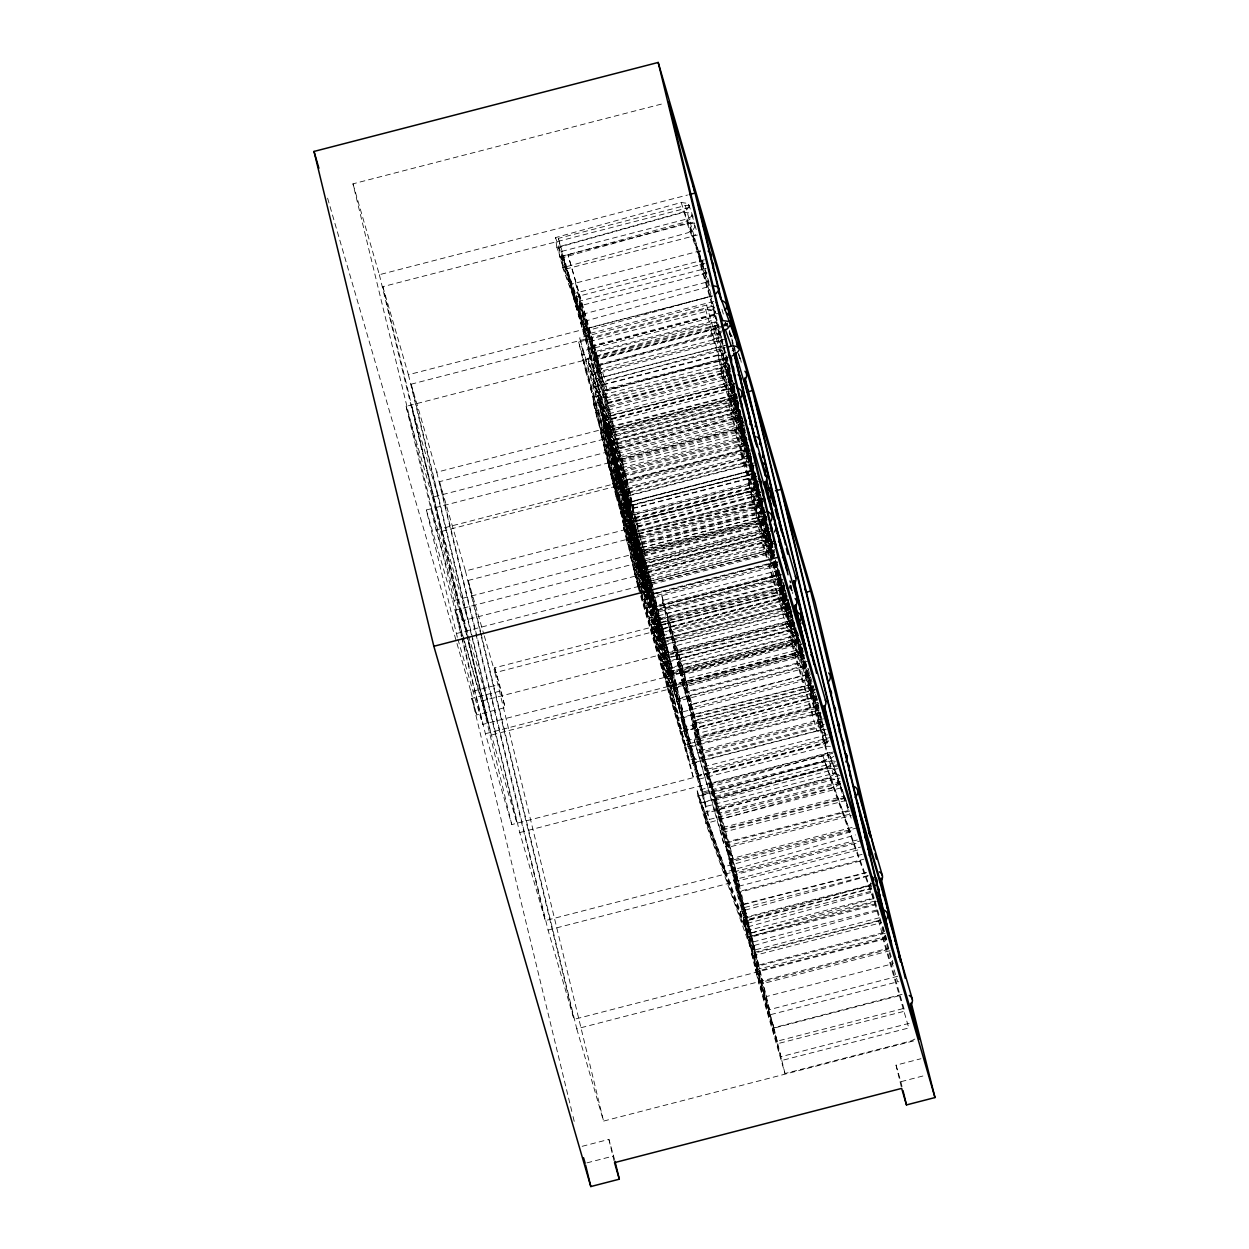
<?xml version="1.0" encoding="UTF-8"?>
<svg xmlns="http://www.w3.org/2000/svg" width="1249" height="1249" viewBox="0 0 1249 1249"><rect width="100%" height="100%" fill="white"/><g stroke="black" fill="none" stroke-linecap="round" stroke-linejoin="round"><path stroke-width="0.75" stroke-dasharray="5 3.75" d="M715.474 311.719L712.742 316.481L709.12 318.308L582.846 350.953L579.677 337.886L706.559 305.084L710.54 305.193L713.772 306.989A8.509 6.901 -16.2 0 1 714.818 308.378M788.416 601.394L785.683 606.14L782.061 607.966M810.367 673.914L807.635 678.675L804.013 680.502M814.738 691.962L811.991 696.723L808.384 698.534M697.926 796.128L697.176 790.695L822.794 755.598L829.289 755.302L830.304 756.41L829.352 758.049L822.935 761.187L697.926 796.128L725.216 872.13L855.487 834.925M724.81 324.209L725.747 322.585M762.296 498.96L760.001 501.989L756.379 503.815M774.489 549.357L772.21 552.386L768.588 554.213M777.659 562.425L775.364 565.454L771.757 567.28M780.812 575.492L778.533 578.521L774.911 580.348M787.026 596.85L784.731 599.879L781.125 601.706M692.805 215.546L687.824 218.762L561.55 251.424L558.381 238.356L685.264 205.554L689.261 205.663M722.734 339.15L717.753 342.382M730.446 336.855L731.805 335.45M726.996 356.777L722.031 360.009M734.974 348.518L731.914 351.016M736.754 394.684L731.773 397.916M737.691 400.945L732.726 404.176M739.361 409.75L734.396 412.982L608.107 445.628L581.8 355.059L578.63 341.992L705.513 309.19L709.494 309.299L712.726 311.095A8.509 6.901 -16.2 0 1 714.428 315.825L713.054 319.182L708.074 322.398L581.8 355.059M748.791 446.783L743.826 450.015L617.537 482.66L614.383 469.593L741.25 436.791L747.011 437.603M749.962 453.512L744.982 456.744M754.334 471.56L749.353 474.776M757.113 481.13L752.132 484.362M765.418 517.383L760.454 520.614M768.213 526.969L763.233 530.201M769.29 533.354L764.326 536.586M783.982 589.028L779.001 592.26M802.654 651.135L797.689 654.367M805.824 664.203L800.843 667.434M817.627 704.811L812.662 708.042L686.388 740.688L683.219 727.621L810.086 694.819L815.847 695.646M833.895 756.238L828.93 759.47L702.641 792.116L673.164 688.48L800.047 655.678L804.028 655.787M840.53 783.607L835.55 786.839L709.276 819.485L686.388 740.688M871.896 883.402L866.712 886.275L741.703 921.216L702.765 812.834L701.438 803.107L827.057 767.994L833.707 768.869A8.509 4.965 -19.8 0 1 834.722 772.366L832.974 775.036L827.79 777.893L702.765 812.834M750.899 456.712L747.433 458.492M695.709 234.578L692.102 236.404M703.343 263.039L699.737 264.866M705.466 272.485L701.844 274.312M727.293 323.788L723.671 325.614M721.219 336.855L717.597 338.682L586.062 372.686L582.908 359.618L715.037 325.458L719.034 325.567M728.854 365.317L725.247 367.144L593.697 401.148L590.543 388.08L724.701 353.748M726.293 363.037L592.651 397.525L595.82 410.593L727.355 376.573L730.962 374.762M731.914 381.023L728.292 382.85L596.757 416.854L593.603 403.786L725.731 369.626L731.492 370.453M733.272 386.644L729.666 388.47M738.94 410.062L735.333 411.889M740.782 420.741L737.175 422.568L610.902 455.214L607.732 442.146L734.599 409.344L740.36 410.156M743.014 426.861L739.392 428.688L607.857 462.692L604.703 449.624L736.832 415.464L740.829 415.574M742.281 428.782L738.659 430.608M745.434 441.849L741.828 443.676M746.886 442.833L743.264 444.66L611.729 478.664L608.56 465.596L740.704 431.436L744.685 431.545M751.149 460.459L747.527 462.286L615.991 496.29L612.837 483.222L744.966 449.062L748.963 449.172M754.802 476.275L751.195 478.102M758.783 488.921L755.177 490.748L623.626 524.752L620.472 511.684L756.441 476.728M760.891 498.367L757.284 500.193M761.843 504.627L758.221 506.454L626.686 540.458L623.532 527.406L755.661 493.23L759.657 493.355M762.78 511.575L759.173 513.401M768.869 533.666L765.262 535.493L633.727 569.497L630.558 556.429L762.686 522.269L766.683 522.379M770.711 544.345L767.105 546.172M772.944 550.466L769.322 552.292L637.786 586.296L634.633 573.229L766.761 539.068L770.758 539.178M774.989 561.972L771.367 563.799M784.044 585.516L780.422 587.342L654.148 619.988L648.871 597.475L777.05 564.345M793.162 618.942L789.555 620.769M797.97 633.821L794.364 635.647L662.813 669.651L659.659 656.584L791.788 622.424L818.111 712.992L820.14 712.836M797.034 634.914L793.412 636.74M799.251 641.034L795.644 642.86L664.109 676.864L640.472 595.523M802.155 650.276L798.548 652.087L672.259 684.749L669.105 671.681L798.611 638.036M802.045 650.62L798.423 652.446L666.888 686.45L663.719 673.383L795.863 639.223L799.844 639.332M806.23 667.075L802.607 668.886L676.333 701.548M814.161 696.77L810.554 698.597L684.265 731.243L681.111 718.191L807.978 685.373L813.739 686.201M824.293 724.389L820.671 726.215M828.477 740.844L824.855 742.671L698.581 775.317L672.259 684.749M828.352 741.188L824.746 743.014L693.195 777.019L666.888 686.45M836.003 771.944L832.38 773.771M888.57 948.475L884.963 950.286L758.674 982.947L755.52 969.88L884.417 936.906M914.893 1039.043L911.27 1040.87L784.997 1073.515L758.674 982.947M720.579 333.858L592.369 367.222L589.216 354.154L718.113 321.196M712.336 340.04L715.958 338.214L718.69 333.452A8.509 6.901 -16.2 0 0 716.988 328.721L713.772 326.926L709.775 326.816L752.585 474.386A8.212 6.651 -16.2 0 1 754.661 474.214M719.986 368.502L723.593 366.675L726.325 361.913A8.509 6.901 -16.2 0 0 724.623 357.183L721.407 355.387L717.41 355.278L739.252 430.452L745.013 431.264M730.322 371.765L602.127 405.129L596.85 382.616L723.717 349.814M722.094 377.947L725.716 376.121L728.448 371.359A8.509 6.901 -16.2 0 0 726.746 366.628L723.514 364.833L719.518 364.724L742.421 443.52L748.182 444.332M731.274 378.025L603.064 411.405L599.91 398.337L728.807 365.364M723.046 384.208L726.653 382.381L729.385 377.62A8.509 6.901 -16.2 0 0 727.683 372.889L724.467 371.094L720.47 370.984L746.793 461.568L752.554 462.38M738.3 407.065L610.105 440.429L606.936 427.361L735.848 394.403M737.363 408.158L609.153 441.522L605.999 428.469M730.072 413.247L733.694 411.421L736.426 406.659A8.509 6.901 -16.2 0 0 734.724 401.928L731.492 400.133L727.511 400.023L753.818 490.592L757.815 490.716L761.031 492.496M742.374 423.864L614.165 457.228L611.011 444.16M734.131 430.046L737.753 428.22L740.485 423.458A8.509 6.901 -16.2 0 0 738.784 418.727L735.567 416.932L731.571 416.823L757.878 507.391L763.639 508.218M746.231 439.835L618.036 473.199L614.867 460.132L741.75 427.33L758.908 486.392M738.003 446.018L741.625 444.191L744.357 439.429A8.509 6.901 -16.2 0 0 742.655 434.699L739.424 432.903L735.442 432.794L761.749 523.362L765.746 523.472M750.508 457.462L622.299 490.826L619.145 477.758L748.042 444.8M742.265 463.644L745.887 461.818L748.619 457.056A8.509 6.901 -16.2 0 0 746.918 452.325L743.701 450.53L739.705 450.421L766.027 540.989L771.773 541.816M758.143 485.923L622.58 521.13L648.637 612.994L780.172 578.99M749.915 492.106L753.522 490.279L756.254 485.518A8.509 6.901 -16.2 0 0 754.568 480.787L751.336 478.992L747.339 478.882L769.181 554.056L774.942 554.868M760.251 495.369L632.056 528.733L626.779 506.235L755.676 473.262M752.023 501.552L755.645 499.725L758.377 494.963A8.509 6.901 -16.2 0 0 756.675 490.233L753.444 488.437L749.447 488.328L772.35 567.124L776.347 567.233L779.563 569.029M761.203 501.63L632.993 535.009L629.839 521.941L758.736 488.968M752.975 507.812L756.582 505.986L759.314 501.239A8.509 6.901 -16.2 0 0 757.612 496.493L754.396 494.713L750.399 494.588L769.712 561.035M765.403 512.418L637.209 545.782L610.902 455.214M768.229 530.669L640.034 564.033L636.865 550.981L765.778 518.007M760.001 536.851L763.623 535.025L766.355 530.263A8.509 6.901 -16.2 0 0 764.653 525.532L761.422 523.737L757.44 523.628L768.151 560.536M772.304 547.468L644.094 580.832L640.94 567.78L769.837 534.806M764.06 553.65L767.682 551.824L770.414 547.062A8.509 6.901 -16.2 0 0 768.713 542.331L765.496 540.536L761.5 540.427L767.401 560.723M778.455 574.93L780.375 574.212M778.314 577.897L780.235 577.179M779.282 598.38L782.904 596.569L785.184 593.54L652.618 627.56L685.373 744.669L819.438 710.01M786.464 596.304L653.008 631.042L643.36 595.679M788.306 599.614L654.835 634.351L651.681 621.284L783.81 587.124M785.48 603.97L787.401 603.251M789.243 605.89L655.787 640.612M786.308 627.42L789.93 625.593L792.662 620.847A8.509 6.901 -16.2 0 0 790.96 616.1L787.744 614.321L783.748 614.196L768.697 562.393M791.569 626.061L793.49 625.343M789.103 637.006L792.709 635.179L795.441 630.417A8.509 6.901 -16.2 0 0 793.755 625.687L790.523 623.891L786.527 623.782L812.849 714.35L816.83 714.475L820.062 716.255A8.509 6.901 -16.2 0 1 821.764 721.001L820.39 724.342L815.41 727.574M790.383 644.219L794.005 642.392L796.737 637.646A8.509 6.901 -16.2 0 0 795.035 632.9L791.804 631.12L787.807 630.995L767.932 562.581M793.162 653.805L796.784 651.978L799.516 647.216A8.509 6.901 -16.2 0 0 797.814 642.486L794.598 640.69L790.601 640.581L816.908 731.149L820.905 731.274L824.121 733.054A8.509 6.901 -16.2 0 1 825.823 737.8L824.449 741.141L819.485 744.373M800.156 653.071L802.077 652.353M805.246 665.42L677.036 698.784L670.713 672.649L799.61 639.691M815.566 696.458L682.11 731.196L652.618 627.56M875.783 903.73L747.589 937.109L744.42 924.041L871.287 891.24L897.609 981.808L899.639 981.652M882.809 932.769L754.615 966.148L751.445 953.081L880.358 920.107M897.719 976.265L769.525 1009.629L743.467 917.765L870.35 884.963L893.207 963.65L766.355 996.577L743.467 917.765M902.09 994.313L773.896 1027.677L744.42 924.041M909.131 1023.337L780.922 1056.716L754.615 966.148M877.048 910.974L750.103 946.617L705.857 823.466L704.53 813.739L830.148 778.627L836.799 779.517A8.509 4.965 -19.8 0 1 837.814 782.998L836.065 785.668L830.882 788.525L705.857 823.466M873.957 898.499L746.996 934.096L699.94 803.076L699.018 796.362L824.637 761.266L831.178 761.328L832.24 762.749L831.334 764.685L824.964 768.135L699.94 803.076M556.835 247.333L555.508 237.607L681.111 202.51L687.777 203.384A8.509 4.965 -19.8 0 1 688.777 206.866L687.028 209.535L681.86 212.392L556.835 247.333L586.811 330.798L711.821 295.857M723.608 330.532L598.599 365.473L559.661 257.091L558.334 247.364L683.952 212.252L690.603 213.142A8.509 4.965 -19.8 0 1 691.431 214.125L694.787 223.446M559.661 257.091L684.686 222.15L689.87 219.293L691.618 216.623A8.509 4.965 -19.8 0 0 691.774 215.312M562.753 267.723L561.426 257.997L687.044 222.9L693.695 223.774A8.509 4.965 -19.8 0 1 694.709 227.256L692.945 229.925L687.777 232.782L562.753 267.723L606.998 390.89L732.008 355.949M586.811 330.798L585.484 321.055L711.087 285.959M598.599 365.473L597.256 355.746L717.254 322.211M606.998 390.89L605.656 381.164L723.764 348.143M725.216 872.13L724.467 866.681L853.832 830.991M746.996 934.096L746.075 927.383L871.693 892.286L824.637 761.266M750.103 946.617L748.76 936.891L876.345 901.497M462.614 635.928L352.967 183.837L664.874 103.199M352.967 183.837L379.353 274.702L687.512 195.031M801.811 654.788L491.403 735.052L382.834 286.661L690.994 206.991M726.293 325.286L592.135 359.618L562.659 255.983L694.787 221.822M565.813 269.05L697.348 235.031M700.564 250.768L570.293 284.444L573.463 297.512L704.998 263.508M726.231 352.718L598.458 385.754L572.401 293.89L704.53 259.73M734.553 384.067L611.354 415.917L582.471 314.248L579.302 301.181L706.185 268.379M575.57 306.957L707.106 272.938M582.471 314.248L708.745 281.603M558.381 238.356L584.704 328.924L711.571 296.122L685.264 205.554M382.834 286.661L408.423 374.716L712.804 296.013M713.819 301.399L588.154 333.889L615.117 431.467L737.628 399.789M857.22 839.968L545.313 920.607L519.74 832.552L411.171 384.177L715.552 305.474M561.55 251.424L587.857 341.992L714.147 309.346M562.659 255.983L588.966 346.551L717.379 313.358M623.048 464.238L590.402 347.019L717.269 314.217M591.323 346.957L720.127 313.655M770.571 541.129L462.427 620.8L436.026 529.951L406.097 406.347L727.027 323.366M593.572 360.087L719.846 327.425M756.16 476.322L628.388 509.358L618.895 470.155L588.31 361.96L720.454 327.8M721.438 332.64L596.429 364.973L599.598 378.025L725.872 345.38M726.84 338.682L595.289 372.686L572.401 293.89M591.48 375.028L723.015 341.008M724.717 345.427L592.588 379.587L595.742 392.654L727.293 358.65M579.302 301.181L604.922 389.376L728.073 357.526M727.855 359.088L598.958 392.061L638.02 526.048L608.544 422.396L611.698 435.464M730.603 370.766L608.091 402.428L604.922 389.376M608.185 402.849L730.103 371.328M600.223 408.048L730.493 374.372M652.15 590.683L602.33 417.494L734.474 383.334M734.162 383.786L604.75 417.244L607.92 430.312L736.723 397.01M611.948 418.399L733.225 387.049M734.927 387.112L603.392 421.116L598.864 402.428L657.427 606.218M760.532 494.37L632.759 527.406L603.283 423.77L735.411 389.594M411.171 384.177L436.744 472.216L735.505 394.981M605.5 430.562L737.035 396.558M762.327 502.426L630.105 536.461L603.798 445.893L600.628 432.825L732.757 398.665L736.754 398.774M578.63 341.992L604.953 432.56L731.82 399.758L737.581 400.57M743.311 423.005L733.116 387.893L598.443 422.708L601.612 435.776L735.661 401.116M606.436 436.822L737.987 402.818M590.402 347.019L616.022 435.198L739.158 403.365M885.916 938.717L574.009 1019.371L548.061 930.068L439.492 481.677L738.253 404.426M603.798 445.893L739.908 411.202M740.532 412.404L615.523 444.738L625.015 483.925M582.908 359.618L609.215 450.186L741.344 416.026M741.687 416.588L619.192 448.266L616.022 435.198M406.097 406.347L432.497 497.196L742.515 417.041M588.31 361.96L614.633 452.528L741.5 419.726L715.193 329.158L719.19 329.268M745.559 424.988L618.692 457.79L592.369 367.222M457.353 637.287L426.346 509.982L742.015 428.36L774.099 559.38M745.559 432.56L617.787 465.596L614.633 452.528M618.895 470.155L745.778 437.353M621.846 470.857L748.729 438.056M436.026 529.951L749.806 448.813M753.6 449.218L622.064 483.222L579.677 337.886M442.068 531.262L749.4 451.763M595.82 410.593L618.708 489.389L750.243 455.385M751.227 456.588L626.217 488.905L629.387 501.973L753.772 469.811M593.603 403.786L619.91 494.37L750.181 460.678M755.489 462.614L625.218 496.29L602.33 417.494M752.023 464.003L621.752 497.68L647.763 589.419M784.247 587.764L655.444 621.065L625.858 517.008L622.689 503.94L754.833 469.78M623.969 488.031L614.477 448.828L588.154 358.26L629.48 502.379L753.272 470.389M754.615 473.418L623.079 507.437L619.91 494.37M596.757 416.854L623.173 507.843L755.973 473.512M758.002 481.13L629.59 514.338L632.759 527.406M628.887 515.665L755.754 482.863M625.858 517.008L757.721 483.113M606.936 427.361L633.243 517.945L758.252 485.627M601.612 435.776L626.342 520.911L758.533 486.735M758.455 489.015L627.544 522.863L646.81 591.37M600.628 432.825L626.936 523.393L759.08 489.233M439.492 481.677L465.44 570.98L760.438 494.713M762.686 498.351L636.412 531.012L633.243 517.945M625.749 534.197L761.859 498.819M630.698 535.93L764.763 501.271M480.553 631.526L468.188 580.442L761.312 504.658M604.703 449.624L631.01 540.192L763.139 506.032M764.091 507.391L634.679 540.848L637.849 553.916L662.579 639.051L789.509 606.233M599.91 398.337L641.877 542.004L763.779 510.498M658.364 630.089L661.533 643.157L629.73 532.98L632.884 546.047L764.435 512.043M764.872 515.65L640.487 547.811L637.318 534.744M645.53 592.369L633.789 549.779L765.934 515.618M766.199 518.382L641.19 550.715L644.343 563.767L770.633 531.122M607.857 462.692L634.18 553.26L765.715 519.256M426.346 509.982L452.747 600.831L768.4 519.225M637.849 553.916L766.652 520.614M608.56 465.596L634.882 556.164L767.011 522.004M622.939 476.806L645.046 555.071L766.371 523.706M765.106 511.325A8.212 6.651 -16.2 0 0 763.045 511.497L628.372 546.313L631.541 559.38L765.59 524.721M636.959 562.846L768.494 528.842M461.787 636.35L455.448 610.137L771.101 528.514M643.5 588.045L637.661 565.75L769.79 531.59M611.729 478.664L638.036 569.232L769.571 535.228M603.283 423.77L645.452 568.342L770.461 536.008M612.837 483.222L639.145 573.791L771.273 539.63M770.133 540.583L643.86 573.229L640.69 560.177L769.603 527.203M617.537 482.66L644.64 576.476L773.037 543.284M640.831 578.818L772.366 544.814M648.621 581.409L775.488 548.592M643.282 588.982L641.924 583.377L772.194 549.701M456.275 633.586L771.944 551.964M775.879 561.722L649.012 594.524L652.181 607.592L779.938 574.556M778.065 561.816L651.775 594.462L654.944 607.529L781.218 574.883M643.735 590.839L645.093 596.444L776.628 562.44M777.612 565.766L645.468 599.926L622.58 521.13M812.662 687.231L695.053 717.629L665.483 613.587L662.313 600.519L779.86 570.122M650.979 606.92L779.891 573.947M652.275 607.998L781.312 574.634M652.04 610.542L781.39 577.1M779.829 578.162L649.574 611.838L652.727 624.906L784.263 590.902M783.029 579.708L656.147 612.51L659.316 625.577L785.59 592.932M665.483 613.587L784.216 582.877M649.839 617.974L784.013 583.642M790.945 587.42L667.169 619.426L670.323 632.494L787.932 602.096M784.45 590.355L656.037 623.548L659.207 636.615L788.853 603.095M500.318 691.025L471.794 698.394L476.603 714.943L505.127 707.574L494.682 667.793L781.843 593.54L792.272 633.321L795.832 632.4M626.686 540.458L653.102 631.448L787.776 596.632M484.269 635.803L494.994 672.696L786.23 597.397M817.564 702.484L698.831 733.194L669.355 629.558L786.901 599.161M790.383 606.671L660.112 640.347L663.266 653.414L792.928 619.894M790.055 608.747L663.172 641.549L666.341 654.617L792.615 621.971M327.597 198.169L470.982 691.712L499.491 684.343L505.127 707.574M786.651 610.09L790.211 609.169M631.541 559.38L656.271 644.515L790.336 609.855M792.147 611.651L657.474 646.467L685.373 744.669M641.814 595.195L656.865 647.013L791.039 612.681M823.513 718.799L702.89 749.993L673.414 646.357L791.039 615.851M464.597 641.658L481.833 700.986L793.74 620.347M792.381 623.126L663.968 656.318L667.138 669.386L798.673 635.382M660.627 659.534L794.692 624.875M641.221 595.336L660.034 660.065L796.159 625.374M796.331 628.091L666.919 661.564L670.073 674.616L798.876 641.315M676.583 659.41L795.316 628.715M641.065 595.383L660.94 663.812L795.098 629.48M827.384 734.771L706.762 765.965L677.286 662.313L796.69 631.448M645.14 594.446L668.246 673.945L798.517 640.269M457.883 639.145L482.676 724.436L798.33 642.829L787.838 599.473M804.278 655.897L687.434 686.107L661.377 594.243L684.265 673.039L799.938 643.141M680.44 675.381L804.84 643.219M857.657 827.744L733.272 859.905L681.548 679.956L802.826 648.59M485.377 733.741L801.031 652.119L827.431 742.983L511.762 824.59L485.377 733.741L462.239 638.223M673.882 685.717L802.779 652.759M802.951 653.008L671.4 687.012L645.093 596.444M662.313 600.519L688.636 691.087L806.183 660.705M684.717 693.008L809.102 660.846M808.649 673.945L691.79 704.155L688.636 691.087M691.899 704.577L808.181 674.507M810.46 677.052L689.183 708.417L692.352 721.485L816.752 689.323M654.835 634.351L677.739 713.148L809.274 679.144M678.941 718.128L813.099 683.796M862.107 854.363L739.595 886.025L691.306 717.847L812.584 686.497M669.355 629.558L695.662 720.127L813.208 689.729M870.428 885.697L747.23 917.547L695.412 737.191L692.243 724.123L815.394 692.289M682.204 731.602L816.877 696.786M694.46 730.915L820.749 698.269M695.412 737.191L821.686 704.545M673.414 646.357L699.737 736.926L817.283 706.528M850.023 810.976L723.749 843.637L694.257 739.986L817.408 708.152M659.659 656.584L685.966 747.167L818.111 712.992M662.735 645.109L691.649 746.699L821.03 713.101M697.426 753.053L823.7 720.408M677.286 662.313L703.593 752.897L823.013 722.016M662.813 669.651L689.136 760.219L825.074 724.904M823.622 726.465L694.819 759.767L691.649 746.699M646.482 593.978L695.412 762.249L822.295 729.447L826.276 729.557M663.719 673.383L690.041 763.966L822.17 729.791L826.167 729.916M831.35 737.16L706.95 769.322L703.796 756.254M827.275 739.642L707.871 770.524L717.363 809.711L839.859 778.049M698.456 775.66L668.98 672.024L699.487 779.048L826.354 746.246L830.351 746.356M519.74 832.552L831.647 751.914M711.024 783.591L835.425 751.43M832.708 753.366L711.43 784.715L714.6 797.783L838.985 765.621M681.111 718.191L702.953 793.365L829.82 760.547L835.581 761.375M834.816 762.811L713.538 794.161L736.426 872.957L862.716 840.312M839.203 764.326L714.194 796.659L691.306 717.847M837.626 768.603L714.49 800.437L717.644 813.505L843.934 780.844M838.75 774.442L832.989 773.615L706.107 806.417L683.219 727.621M716.707 807.229L842.981 774.583M839.843 783.342L718.565 814.691L721.719 827.759L844.23 796.081M841.248 787.822L719.33 819.344L747.23 917.547M875.393 900.951L750.992 933.112L721.516 829.477L844.667 797.627M694.257 739.986L720.579 830.569L845.589 798.236M722.5 832.412L849.429 799.594M724.685 842.529L850.959 809.883M879.452 917.75L755.067 949.911L725.591 846.276L848.727 814.426M681.548 679.956L730.103 846.838L851.381 815.472M728.745 859.328L855.034 826.682M885.213 933.222L758.924 965.883L729.447 862.232L854.457 829.914M732.617 875.299L858.89 842.653M890.069 950.708L763.201 983.509L736.879 892.926L733.725 879.874L860.592 847.056M548.061 930.068L859.968 849.414M692.243 724.123L740.798 891.005L863.949 859.171M736.879 892.926L863.168 860.28M866.478 872.395L743.967 904.073L740.798 891.005M744.061 904.495L865.979 872.973M868.227 875.518L741.36 908.335L744.529 921.387L870.803 888.742M721.516 829.477L747.839 920.045L870.975 888.211M746.637 930.833L872.91 898.187M725.591 846.276L751.898 936.844L875.049 905.01M876.798 909.975L749.259 942.948L777.159 1041.166L905.962 1007.865M729.447 862.232L755.77 952.815L880.779 920.482M752.429 956.016L881.232 922.714M733.725 879.874L760.032 970.442L885.041 938.124M481.006 633.415L576.757 1028.817L888.664 948.178M770.727 1014.61L897.609 981.808M747.589 937.109L773.99 1028.099L901.528 995.125M751.445 953.081L777.768 1043.649L906.665 1010.675M755.52 969.88L781.827 1060.448L910.74 1027.474M576.757 1028.817L603.564 1121.087L915.47 1040.433M582.159 1146.317L608.888 1139.4L614.555 1159.525M901.232 1086.599L896.033 1065.163L920.981 1058.715M586.952 1162.866L613.696 1155.949M896.033 1065.163L900.841 1081.712L925.79 1075.248M867.946 876.08L740.36 911.473L741.703 921.216M717.878 313.593L715.849 313.749L689.526 223.181L695.287 223.993M721.032 326.645L719.002 326.816L697.161 251.642L701.157 251.752M726.809 363.194L724.779 363.365L747.105 440.163M736.098 417.385L741.844 418.196M754.63 477.352L752.601 477.524L774.411 552.589L642.314 586.858L615.991 496.29M758.502 481.365L756.472 481.536L730.15 390.953L735.911 391.78M762.952 499.741L634.039 532.714L637.209 545.782M773.553 543.502L771.523 543.674L748.619 464.878L754.38 465.69M775.754 564.673L777.784 564.517M784.95 590.59L782.92 590.746L774.302 561.082M789.009 607.389L786.979 607.545L773.537 561.269M798.002 638.707L795.972 638.879L822.295 729.447M744.841 445.284L748.682 445.425M703.265 261.197L699.284 261.088L722.172 339.884M731.087 375.356L727.09 375.246L748.932 450.421M733.194 384.801L729.213 384.692L752.101 463.488M753.569 471.263L749.572 471.138L792.6 619.114M758.705 487.079L754.708 486.969L774.458 555.087M794.848 623.626L790.851 623.516L773.115 562.472M799.11 641.252L795.113 641.143L768.806 550.575L774.567 551.387M725.216 347.597L719.455 346.785L750.836 454.761M762.358 500.99L756.597 500.178L773.756 559.24M766.433 517.789L760.672 516.977L773.006 559.427M770.29 533.76L764.529 532.948L772.585 560.629M782.202 579.848L776.441 579.036L798.283 654.211L804.044 655.022M729.057 332.983L730.524 334.061A8.509 6.901 -16.2 0 1 732.148 337.074M789.571 587.936L791.023 589.028M783.935 587.077L780.703 585.281L776.722 585.172L770.243 562.877M785.762 590.387L782.545 588.591L778.549 588.482L801.452 667.278L805.433 667.388L808.665 669.183M786.714 596.647L783.498 594.867L779.501 594.743L805.808 685.326L809.805 685.436L813.037 687.231M688.589 204.368L693.195 217.17M694.522 224.758L696.567 230.44M681.111 202.51L707.184 275.092M683.952 212.252L709.042 282.118M687.044 222.9L710.181 287.317M830.304 756.41L847.868 805.308M831.943 761.937L849.648 811.194M834.535 769.852L849.086 810.367M837.626 780.5L852.193 821.061M822.794 755.598L850.085 831.584M830.148 778.627L874.378 901.794M555.508 237.607L585.484 321.055M558.334 247.364L597.256 355.746M561.426 257.997L605.656 381.164M697.176 790.695L724.467 866.681M699.018 796.362L746.075 927.383M704.53 813.739L748.76 936.891M738.424 353.842L740.064 359.462M727.215 322.867L728.838 328.487M729.385 330.361L735.38 350.969M729.432 331.656L732.695 342.897M733.241 344.771L734.88 350.391M731.976 341.929L734.662 351.156M721.969 309.299L723.577 314.826M725.169 322.461L726.231 326.114M714.35 314.092L730.446 369.47M716.083 321.352L730.556 371.187M718.628 331.719L735.427 390.094M726.262 360.18L738.502 402.287M725.825 359.259L738.346 402.35M728.37 369.626L738.721 405.222M715.037 325.458L743.405 422.74M790.82 585.828L792.959 593.213M729.322 375.902L746.48 434.964M722.671 353.92L744.513 429.094L612.385 463.254L586.062 372.686M790.055 586.015L792.209 593.4M747.636 442.037L615.538 476.322L592.651 397.525M725.731 369.626L752.007 460.069M706.559 305.084L732.866 395.652L736.863 395.777A8.321 6.76 -16.2 0 1 735.489 399.212A8.197 6.651 -16.2 0 1 730.415 402.475M740.423 421.725L753.818 467.875M732.757 398.665L760.376 493.074M746.012 444.956L762.093 500.334M736.832 415.464L766.792 518.085M753.647 473.418L761.625 500.88M705.513 309.19L731.82 399.758M734.599 409.344L766.824 520.411M740.704 431.436L768.276 525.954M756.956 489.405L773.053 544.845M744.966 449.062L772.803 544.502M741.25 436.791L772.709 544.751M759.251 499.506L774.271 551.184M783.373 582.565L785.527 589.934M783.295 583.174L791.804 612.463M797.393 631.791L801.155 644.734M801.905 647.247L803.513 652.743M808.134 668.746L818.345 703.874M870.366 882.856L871.427 886.509M883.121 926.789L886.852 939.607M776.488 561.894L806.698 665.92L674.569 700.08L651.681 621.284M795.379 628.7L821.686 719.268M755.661 493.23L811.069 683.968M770.352 545.345L796.659 635.913M799.454 645.499L825.761 736.067M774.63 561.238L798.33 642.829M777.862 574.118L800.75 652.915M762.686 522.269L772.35 555.493M774.489 562.877L789.009 612.837M878.328 920.279L904.635 1010.847M766.761 539.068L772.663 559.365M773.193 561.223L793.068 629.637M795.863 639.223L822.17 729.791M882.387 937.078L908.71 1027.646M800.047 655.678L826.354 746.246M807.978 685.373L829.82 760.547M757.784 512.855L771.741 560.91M772.272 562.753L782.514 597.99A8.212 6.651 -16.2 0 1 786.589 598.084M792.272 633.321L781.843 593.54M810.086 694.819L832.989 773.615M597.397 358.26L567.92 254.624L594.227 345.192L603.72 384.395L577.663 292.531L600.55 371.328M627.326 481.864L597.849 378.228M630.48 494.932L607.592 416.136L610.761 429.203M589.216 354.154L633.649 508L624.157 468.797L593.572 360.602M652.478 586.187L597.912 396.167L653.071 588.185M602.018 415.495L660.69 619.707L652.602 591.854M582.846 350.953L631.604 519.553L628.434 506.485M652.072 590.012L632.806 521.504M652.681 592.526L664.468 635.257L634.992 531.621M607.732 442.146L668.527 652.056L609.949 448.266L613.118 461.334M650.432 590.231L642.923 564.392L646.076 577.46M650.963 592.073L672.399 668.028L613.821 464.238L643.297 567.873M614.383 469.593L644.406 572.432L653.898 611.635M676.661 685.654L618.099 481.864M679.831 698.722L627.841 519.771L631.01 532.839M622.689 503.94L683 711.789L673.508 672.587L647.185 582.018L650.354 595.086M647.341 593.213L655.444 621.065M646.545 591.979L635.819 555.071L638.988 568.139M647.076 593.837L694.397 758.861M632.884 546.047L646.295 592.182M646.826 594.04L659.207 636.615M633.789 549.779L646.123 592.229M645.78 592.182L639.878 571.87L643.048 584.938M646.326 594.024L669.37 675.506L645.733 594.165M646.076 594.227L663.266 653.414M637.661 565.75L645.187 592.323M645.655 595.43L667.138 669.386M641.924 583.377L644.609 592.604M623.532 527.406L642.829 593.837M630.558 556.429L641.283 593.353M633.727 569.497L640.69 593.494M634.633 573.229L640.518 593.54M637.786 586.296L639.941 593.681M494.682 667.793L499.491 684.343M468.188 580.442L483.738 633.946M437.759 495.837L411.358 404.988L441.287 528.592L467.688 619.442M431.608 508.624L457.993 599.473M487.094 699.627L460.694 608.778L467.048 634.992M455.448 610.137L464.066 639.8M463.145 637.786L487.922 723.077L467.064 636.928M740.111 357.417L741.484 363.1M738.737 353.592L740.111 359.259M729.166 331.656L730.977 339.15M790.742 586.015L792.569 593.509M732.913 347.706L733.819 351.453M790.43 585.219L792.241 592.697M726.543 323.241L727.449 327.004M732.476 347.753L733.397 351.531M789.93 585.047L790.836 588.794A8.509 6.901 -16.2 0 0 790.242 587.108M816.034 695.896L817.392 701.501M817.845 703.374L827.431 742.983M789.696 605.297L801.031 652.119M900.841 1081.712L902.137 1087.067M730.103 846.838L739.595 886.025M747.839 920.045L750.992 933.112M751.898 936.844L755.067 949.911M755.77 952.815L758.924 965.883M760.032 970.442L769.525 1009.629M773.99 1028.099L777.159 1041.166M777.768 1043.649L780.922 1056.716M781.827 1060.448L784.997 1073.515M684.265 673.039L687.434 686.107M695.662 720.127L698.831 733.194M699.737 736.926L702.89 749.993M703.593 752.897L706.762 765.965M720.579 830.569L723.749 843.637M695.412 762.249L698.581 775.317M699.487 779.048L702.641 792.116M702.953 793.365L709.276 819.485M641.877 542.004L645.046 555.071M687.356 729.838L628.793 526.032L690.619 743.311M629.48 502.379L632.65 515.447M645.452 568.342L650.87 590.73M659.41 625.999L662.579 639.051M667.247 658.348L670.416 671.416M575.555 283.086L578.709 296.154M605.484 406.69L608.638 419.758M654.819 610.48L657.989 623.548M627.014 496.321L630.167 509.389M656.943 619.926L660.096 632.993M627.95 502.582L631.12 515.65M639.051 548.42L642.22 561.488M657.88 626.186L661.049 639.254M664.921 655.225L668.074 668.293M625.171 493.012L628.341 506.064M632.197 522.035L635.366 535.103L605.89 431.467M636.272 538.834L639.441 551.902M655.101 616.616L658.27 629.683M662.126 645.639L665.295 658.707M584.704 328.924L587.857 341.992M588.966 346.551L598.458 385.754M644.64 576.476L647.809 589.544M668.246 673.945L677.739 713.148M685.966 747.167L689.136 760.219M690.041 763.966L693.195 777.019M595.804 386.722L598.958 399.789M625.733 510.326L628.887 523.393M603.704 421.35L606.858 434.418M633.633 544.954L636.787 558.022M604.953 432.56L608.107 445.628M609.215 450.186L618.708 489.389M623.173 507.843L626.342 520.911M626.936 523.393L630.105 536.461M631.01 540.192L634.18 553.26M634.882 556.164L638.036 569.232M639.145 573.791L648.637 612.994M653.102 631.448L656.271 644.515M656.865 647.013L660.034 660.065M660.94 663.812L664.109 676.864M608.888 1139.4L614.071 1160.852M494.994 672.696L603.564 1121.087M465.44 570.98L481.021 635.304M481.474 637.209L574.009 1019.371M436.744 472.216L545.313 920.607M408.423 374.716L517.024 823.232L490.623 732.382L467.501 636.865M379.353 274.702L466.611 635.054M432.497 497.196L462.427 620.8M481.833 700.986L511.762 824.59M452.747 600.831L461.349 636.412M461.802 638.286L482.676 724.436M470.982 691.712L476.603 714.943M471.794 698.394L572.588 1114.608M573.041 1116.512L574.868 1124.069M760.344 526.079A8.197 6.651 -16.2 0 0 765.418 522.816A8.321 6.76 -16.2 0 0 766.371 521.192M757.831 513.011A8.197 6.651 -16.2 0 1 761.89 513.105M761.843 512.949A8.321 6.76 -16.2 0 1 765.122 514.729M766.183 516.118A8.321 6.76 -16.2 0 1 766.777 517.726M790.149 607.951A8.197 6.651 -16.2 0 1 785.075 611.214M727.902 389.407A8.197 6.651 -16.2 0 1 731.961 389.501M731.914 389.345A8.321 6.76 -16.2 0 1 735.193 391.124M758.83 485.767A8.197 6.651 -16.2 0 1 755.145 487.61M732.991 348.721A8.509 6.901 -16.2 0 1 733.631 352.062M729.291 332.702A8.509 6.901 -16.2 0 1 729.369 334.435M794.52 622.97A8.197 6.651 -16.2 0 1 789.43 626.233M790.945 613.103A8.212 6.651 -16.2 0 0 786.886 613.009L811.616 698.144A8.212 6.651 -16.2 0 1 815.675 698.238M817.861 709.526A8.197 6.651 -16.2 0 1 814.176 711.368M792.662 592.026A8.509 6.901 -16.2 0 1 792.725 593.759M761.468 501.895A8.197 6.651 -16.2 0 1 759.501 502.629M756.988 489.561A8.197 6.651 -16.2 0 1 759.064 489.389M791.46 585.672A8.197 6.651 -16.2 0 1 789.493 586.406M724.358 324.646A8.509 6.901 -16.2 0 1 724.935 326.27"/><path stroke-width="1.5" d="M710.9 258.652L711.337 256.919A8.509 6.901 -16.2 0 0 709.651 252.189L708.183 251.096M713.007 268.098L713.46 266.365A8.509 6.901 -16.2 0 0 711.758 261.619M731.149 362.288L731.586 360.555A8.509 6.901 -16.2 0 0 729.884 355.824L728.432 354.732M733.257 371.734L733.709 370.001A8.509 6.901 -16.2 0 0 732.008 365.254M740.829 382.256L741.266 380.523A8.509 6.901 -16.2 0 0 739.58 375.793L738.112 374.7M742.936 391.702L743.389 389.969A8.509 6.901 -16.2 0 0 741.687 385.238M741.235 407.033L741.687 405.301A8.509 6.901 -16.2 0 0 739.986 400.57M743.889 397.963L744.326 396.23A8.509 6.901 -16.2 0 0 742.624 391.499M745.31 423.833L745.747 422.1A8.509 6.901 -16.2 0 0 745.107 418.758M749.822 424.395L750.274 422.662A8.509 6.901 -16.2 0 0 748.573 417.931M749.166 439.804L749.619 438.071A8.509 6.901 -16.2 0 0 748.963 434.73M755.239 426.736L755.676 425.003A8.509 6.901 -16.2 0 0 755.036 421.662M759.501 444.363L759.954 442.63A8.509 6.901 -16.2 0 0 758.252 437.899L756.785 436.807M762.671 457.431L763.108 455.698A8.509 6.901 -16.2 0 0 762.468 452.357M761.078 485.892L761.515 484.159A8.509 6.901 -16.2 0 0 759.814 479.429L758.362 478.336M765.824 470.498L766.277 468.765A8.509 6.901 -16.2 0 0 764.575 464.035L763.123 462.942M763.186 495.338L763.639 493.605A8.509 6.901 -16.2 0 0 761.937 488.874M764.138 501.598L764.575 499.881A8.509 6.901 -16.2 0 0 763.935 496.524M767.542 497.602L767.994 495.869A8.509 6.901 -16.2 0 0 767.339 492.528M770.336 507.188L770.774 505.455A8.509 6.901 -16.2 0 0 769.072 500.724M771.164 530.638L771.617 528.905A8.509 6.901 -16.2 0 0 769.915 524.174M775.239 547.437L775.676 545.704A8.509 6.901 -16.2 0 0 773.974 540.973M782.53 557.585L782.982 555.852A8.509 6.901 -16.2 0 0 781.281 551.121M796.643 597.756L797.096 596.023A8.509 6.901 -16.2 0 0 795.394 591.292M800.718 614.555L801.155 612.822A8.509 6.901 -16.2 0 0 799.454 608.091M800.266 630.792L800.703 629.059A8.509 6.901 -16.2 0 0 799.001 624.328M801.546 638.005L801.999 636.287A8.509 6.901 -16.2 0 0 801.343 632.931M804.575 630.526L805.027 628.793A8.509 6.901 -16.2 0 0 803.326 624.063L801.874 622.97M831.007 695.693L831.459 693.96A8.509 6.901 -16.2 0 0 829.758 689.229M826.573 721.36L827.025 719.643A8.509 6.901 -16.2 0 0 825.324 714.896M835.081 712.492L835.519 710.759A8.509 6.901 -16.2 0 0 833.817 706.028M830.647 738.159L831.085 736.442A8.509 6.901 -16.2 0 0 830.444 733.085M838.938 728.464L839.39 726.731A8.509 6.901 -16.2 0 0 837.689 721.984M839.141 731.82L839.578 730.087A8.509 6.901 -16.2 0 0 837.876 725.357M848.883 769.727L849.336 767.994A8.509 6.901 -16.2 0 0 847.634 763.264M849.835 776.004L850.288 774.271A8.509 6.901 -16.2 0 0 848.586 769.525M864.792 837.798L865.245 836.065A8.509 6.901 -16.2 0 0 863.543 831.334M869.07 855.424L869.507 853.707A8.509 6.901 -16.2 0 0 867.821 848.961M878.812 893.332L879.265 891.614A8.509 6.901 -16.2 0 0 877.563 886.868M879.764 899.608L880.217 897.875A8.509 6.901 -16.2 0 0 878.515 893.144M883.184 895.611L883.621 893.878A8.509 6.901 -16.2 0 0 881.919 889.132M913.113 1019.215L913.55 1017.482A8.509 6.901 -16.2 0 0 912.91 1014.141M769.275 490.17L770.649 486.813A8.509 6.901 -16.2 0 0 769.993 483.472M774.552 531.996L775.926 528.639A8.509 6.901 -16.2 0 0 774.224 523.909M845.838 761.906L847.228 758.565A8.509 6.901 -16.2 0 0 845.526 753.818M875.768 885.51L877.157 882.169A8.509 6.901 -16.2 0 0 875.455 877.423M880.295 908.819L882.044 906.149A8.509 4.965 -19.8 0 0 881.029 902.668L878.172 901.559M877.251 896.72L879.093 894.706L878.999 892.957L875.455 891.802M715.521 294.171L718.753 290.314A8.509 4.965 -19.8 0 0 717.738 286.833L713.054 285.662M723.608 330.532L727.308 328.846L730.54 325.005A8.509 4.965 -19.8 0 0 729.525 321.508L722.874 320.634L716.286 302.289M732.008 355.949L735.708 354.263L738.94 350.423A8.509 4.965 -19.8 0 0 737.925 346.925L733.241 345.77L727.527 347.097M614.992 1161.305L619.317 1179.181L590.808 1186.55L433.84 646.279L314.014 151.441L658.192 62.45L815.16 602.721L874.159 849.679M689.386 194.547L695.022 193.08L668.637 102.231L777.206 550.606L803.591 641.471L794.91 605.593M746.777 392.061L752.413 390.609L860.983 838.985L835.394 750.946L824.402 705.529M775.473 490.826L781.109 489.374L889.678 937.749L863.73 848.446L755.161 400.055L781.109 489.374M433.84 646.279L778.018 557.288L934.986 1097.559L906.462 1104.928L901.669 1088.394L614.508 1162.632L619.317 1179.181M806.901 592.057L810.663 591.089L870.21 837.033M726.856 313.202L728.323 314.295A8.509 6.901 -16.2 0 1 729.947 317.308M718.971 292.844L738.752 347.909M725.341 329.533L731.274 346.051M752.413 390.609L726.824 302.555L735.536 338.495M810.663 591.089L783.857 498.819L892.426 947.21L919.233 1039.465L910.521 1003.525M735.411 352.265L753.412 414.231M742.109 392.764L766.808 477.774M771.211 492.918L795.894 577.928M857.735 790.758L882.434 875.768M758.814 453.387L765.34 475.869M766.433 479.616L774.052 505.845M775.145 509.592L777.862 518.959M778.954 522.707L781.671 532.074M857.236 801.577L883.511 892.005M861.31 818.376L887.586 908.804M747.277 427.002L773.662 517.867M802.764 618.021L776.363 527.156L786.792 570.231M801.14 616.522L825.823 701.532M887.664 914.362L912.363 999.372M314.014 151.441L318.901 168.256M583.58 1157.807L585.172 1163.319M934.986 1097.559L911.27 1002.916M875.081 853.457L876.455 859.14M881.029 878.063L905.306 978.326M880.748 880.545L900.451 961.902M736.457 342.288L737.831 347.956M745.153 378.228L785.465 544.72M786.386 548.498L787.76 554.181M794.177 580.66L816.612 673.367M734.162 334.685L724.092 293.093L698.503 205.055L721.844 301.462M744.685 378.166L782.967 536.258M793.693 580.582L814.067 664.702M824.012 705.747L832.693 741.625L806.292 650.76L795.41 605.812M734.599 354.123L756.816 445.893M765.403 481.349L788.025 574.774M795.285 604.735L807.073 653.43M734.271 353.326L756.956 446.97M693.117 185.195L720.611 298.714M733.85 353.42L755.317 442.068M764.903 481.677L784.06 560.785M658.192 62.45L778.018 557.288M903.011 1090.642L906.462 1104.928M585.609 1165.114L590.808 1186.55M898.921 955.61A8.509 6.901 -16.2 0 1 898.983 957.343M886.306 919.467A8.197 6.651 -16.2 0 1 884.916 920.872M882.746 909.584A8.321 6.76 -16.2 0 1 886.306 919.451M909.272 995.422A8.321 6.76 -16.2 0 1 911.036 1004.602M889.6 938.967A8.509 6.901 -16.2 0 1 891.302 943.713M916.969 1030.94A8.509 6.901 -16.2 0 1 917.625 1034.281M886.587 923.573A8.509 6.901 -16.2 0 1 887.243 926.914M895.174 940.934A8.509 6.901 -16.2 0 1 895.83 944.275M859.671 815.363A8.509 6.901 -16.2 0 1 861.373 820.109M887.04 907.336A8.509 6.901 -16.2 0 1 887.696 910.677M854.987 797.268A8.197 6.651 -16.2 0 0 856.377 795.863A8.321 6.76 -16.2 0 0 852.817 785.98M879.343 871.818A8.321 6.76 -16.2 0 1 881.107 880.998A8.197 6.651 -16.2 0 1 879.733 882.403M856.658 799.969A8.509 6.901 -16.2 0 1 857.314 803.31M868.414 830.398A8.509 6.901 -16.2 0 1 869.054 833.739M889.866 921.903A8.509 6.901 -16.2 0 1 891.552 926.649M865.245 817.33A8.509 6.901 -16.2 0 1 865.9 820.671M782.717 555.992A8.509 6.901 -16.2 0 1 783.295 557.616M767.105 511.59A8.321 6.76 -16.2 0 1 770.664 521.457M795.113 598.505A8.321 6.76 -16.2 0 1 795.41 606.592A8.197 6.651 -16.2 0 1 794.021 608.013M796.222 614.742A8.509 6.901 -16.2 0 1 797.924 619.488M752.179 450.967A8.509 6.901 -16.2 0 1 753.881 455.698M778.502 541.535A8.509 6.901 -16.2 0 1 780.203 546.266M722.25 327.347A8.509 6.901 -16.2 0 1 723.952 332.093M734.006 372.92A8.509 6.901 -16.2 0 1 734.646 376.261M752.788 432.388A8.509 6.901 -16.2 0 1 753.366 433.996M771.414 509.327A8.509 6.901 -16.2 0 1 772.054 512.668M737.175 387.986A8.321 6.76 -16.2 0 1 740.735 397.853M765.184 474.901A8.321 6.76 -16.2 0 1 765.481 482.988A8.197 6.651 -16.2 0 1 764.091 484.409M873.8 879.421A8.509 4.965 -19.8 0 1 873.644 880.732M872.629 877.251A8.509 4.965 -19.8 0 1 873.457 878.234M846.166 754.084A8.509 6.901 -16.2 0 1 846.76 755.692M841.951 739.611A8.509 6.901 -16.2 0 1 843.653 744.357M804.981 589.231A8.321 6.76 -16.2 0 1 805.558 590.839M828.649 672.977A8.321 6.76 -16.2 0 1 828.93 681.08A8.197 6.651 -16.2 0 1 827.556 682.485M703.062 225.117A8.509 6.901 -16.2 0 1 703.702 228.458M732.538 328.752A8.509 6.901 -16.2 0 1 733.116 330.361M713.398 270.284A8.509 6.901 -16.2 0 1 715.099 275.014M751.164 405.691A8.509 6.901 -16.2 0 1 751.82 409.032M721.625 300.525A8.321 6.76 -16.2 0 1 725.201 310.392M744.935 371.265A8.321 6.76 -16.2 0 1 745.231 379.353A8.197 6.651 -16.2 0 1 743.842 380.773M789.977 580.972A8.509 6.901 -16.2 0 1 790.555 582.58M810.757 654.757A8.509 6.901 -16.2 0 1 811.803 656.147M796.206 611.745A8.321 6.76 -16.2 0 1 799.766 621.612M825.277 700.049A8.321 6.76 -16.2 0 1 824.496 706.747M804.122 642.517A8.509 6.901 -16.2 0 1 804.778 645.858M808.649 643.079A8.509 6.901 -16.2 0 1 809.29 646.42M768.463 499.428A8.197 6.651 -16.2 0 0 769.852 498.008A8.321 6.76 -16.2 0 0 766.277 488.14M795.348 576.445A8.321 6.76 -16.2 0 1 794.567 583.142M746.043 387.502A8.509 6.901 -16.2 0 1 747.745 392.233M777.019 533.495A8.509 6.901 -16.2 0 1 778.705 538.225M774.193 518.913A8.509 6.901 -16.2 0 1 774.848 522.254M796.159 594.399A8.321 6.76 -16.2 0 1 797.408 600.863M766.23 470.795A8.321 6.76 -16.2 0 1 767.479 477.259"/></g></svg>
